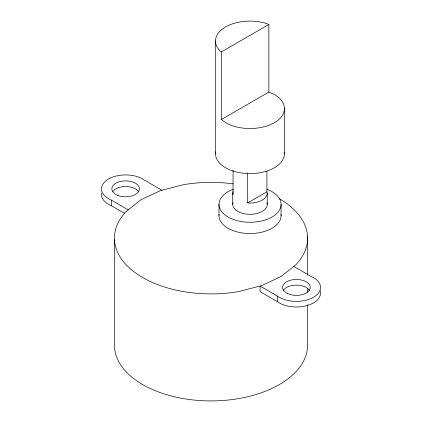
<?xml version="1.0" encoding="UTF-8"?>
<svg xmlns="http://www.w3.org/2000/svg" width="422" height="422" viewBox="0 0 422 422"><rect width="100%" height="100%" fill="white"/><g stroke="black" fill="none" stroke-linecap="round" stroke-linejoin="round"><path stroke-width="0.63" d="M279.607 198.878A96.585 55.762 0 0 1 296.08 264.541L281.342 276.357L261.814 285.562L238.826 291.539A96.585 55.762 0 0 1 136.2 273.409A96.585 55.762 0 0 1 125.946 211.733L140.679 199.917L160.207 190.712L183.201 184.736A96.585 55.762 0 0 1 233.171 183.86M221.36 119.505L221.36 51.911L268.856 24.487L268.856 92.08L221.36 119.505L225.596 122.691A34.493 19.913 0 0 0 274.374 122.691A34.493 19.913 0 0 0 274.374 94.528L268.856 92.08M247.677 172.988L247.677 202.887L266.931 191.773L266.931 170.973M247.677 202.887L249.914 203.061A17.249 9.959 0 0 0 267.231 193.149L266.931 191.773M268.856 24.487L267.231 23.769A34.493 19.913 0 0 0 225.596 26.934A34.493 19.913 0 0 0 220.11 50.972L221.36 51.911M161.932 190.264L144.298 180.03A24.144 13.942 0 0 0 108.011 179.324A24.144 13.942 0 0 0 111.535 200.186L111.535 205.82L124.88 213.601M293.796 266.377L310.471 276.104A24.144 13.942 0 0 1 313.984 296.967A24.144 13.942 0 0 1 277.697 296.255L260.068 286.016L260.068 291.649L277.697 301.888A24.144 13.942 0 0 0 306.319 305.76A24.144 13.942 0 0 0 320.208 290.805M111.535 200.186L128.214 209.913M232.965 191.504A17.249 9.959 0 0 0 232.738 193.06L233.044 194.436L233.044 170.388M307.554 236.447L307.554 275.186M307.554 288.321L307.554 292.261M307.554 304.737L307.554 343.476A96.585 55.762 0 0 1 213.938 400.9A96.585 55.762 0 0 1 114.473 346.852L114.473 239.828M284.481 108.612L284.481 153.671M281.084 204.338L281.084 215.605M277.523 296.091L277.523 301.725M267.231 193.149L267.231 204.412M232.738 193.06L232.738 204.327M218.992 204.338L218.992 215.605M215.489 41.013L215.489 153.671M284.423 152.521A34.493 19.913 0 0 1 249.481 173.584A34.493 19.913 0 0 1 215.621 151.941M281.015 214.439A31.043 17.924 0 0 1 250.04 233.53A31.043 17.924 0 0 1 219.06 214.439M111.535 205.82A24.144 13.942 0 0 1 101.591 193.118M112.859 191.488A13.799 7.965 0 0 1 125.545 186.519A13.799 7.965 0 0 1 138.353 191.382M283.32 290.484A13.799 7.965 0 0 1 296.402 285.093A13.799 7.965 0 0 1 309.453 290.51M266.815 189.256A31.043 17.924 0 0 1 273.503 216.075A31.043 17.924 0 0 1 226.572 216.075A31.043 17.924 0 0 1 233.26 189.256M267.031 202.855A17.249 9.959 0 0 1 249.914 214.329A17.249 9.959 0 0 1 232.965 202.771M117.321 195.201A13.799 7.965 0 0 0 139.334 189.837A13.799 7.965 0 0 0 120.275 181.513A13.799 7.965 0 0 0 117.321 195.201M287.266 293.406A13.799 7.965 0 0 0 309.912 288.991A13.799 7.965 0 0 0 291.966 279.876A13.799 7.965 0 0 0 287.266 293.406"/></g></svg>
